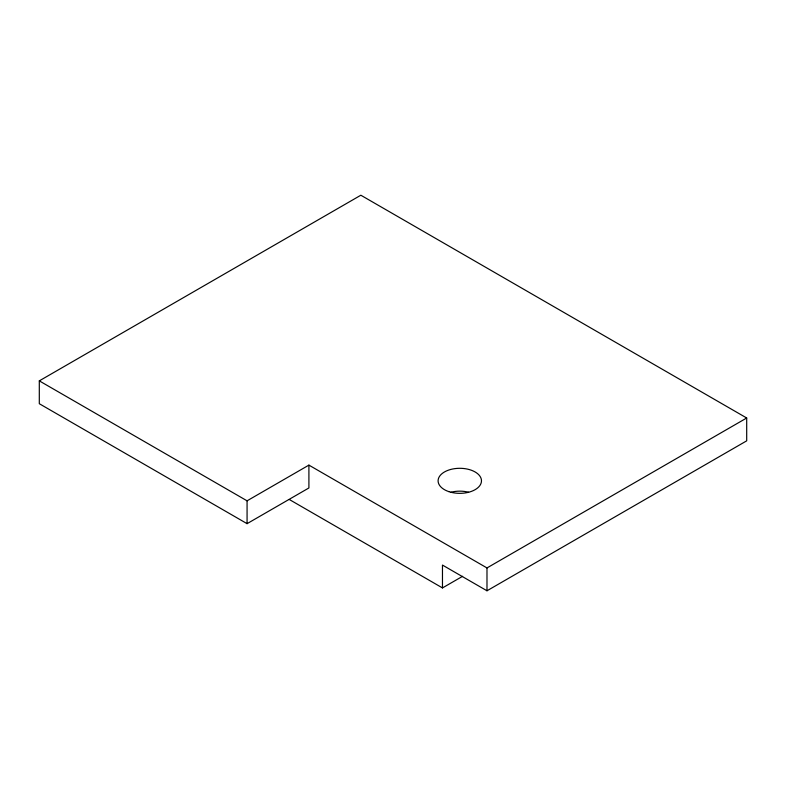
<?xml version="1.0" encoding="UTF-8"?>
<svg xmlns="http://www.w3.org/2000/svg" width="786" height="786" viewBox="0 0 786 786"><rect width="100%" height="100%" fill="white"/><g stroke="black" fill="none" stroke-linecap="round" stroke-linejoin="round"><path stroke-width="1.18" d="M39.3 380.866L247.069 500.82L308.908 465.115L308.908 487.959L247.069 523.663L39.3 403.709L39.3 380.866L360.843 195.223L746.7 417.995L746.7 440.838L486.986 590.777L442.469 565.075L442.469 587.928L462.61 576.295M308.908 465.115L486.986 567.934L746.7 417.995M289.346 499.523L442.469 587.928M486.986 567.934L486.986 590.777M247.069 500.82L247.069 523.663M450.958 492.233A21.684 12.517 0 0 1 468.603 492.233M448.944 491.663A21.684 12.517 0 0 0 481.474 480.826A21.684 12.517 0 0 0 448.944 469.979A21.684 12.517 0 0 0 448.944 491.663"/></g></svg>
